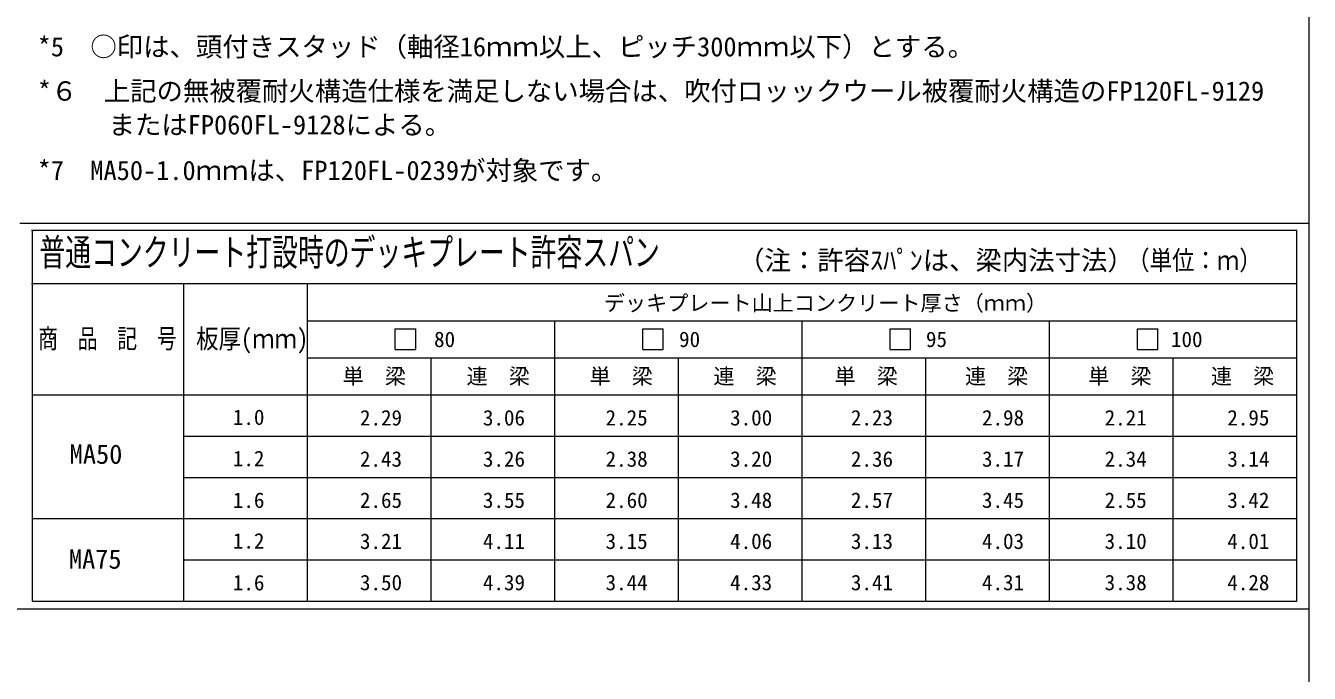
# Model space of a CAD drawing. Units: millimetres, scale not verified. Extents: x -2848 to 2848, y -2045 to 2045.
# Drawn here: x 1291 to 2848, y 433 to 1218 of the extents above; entities that cross this region are included whole.
import ezdxf
from ezdxf.enums import TextEntityAlignment as Align

# ---------------------------------------------------------------- set-up
doc = ezdxf.new("R2010")
doc.units = ezdxf.units.MM
doc.header["$LTSCALE"] = 8
doc.linetypes.add('DASHED3', pattern=[4, 3, -1])
for name, color, linetype, lineweight in [('0-0_特記', 4, 'Continuous', 9), ('0-4_16', 7, 'Continuous', 18), ('0-6_48', 6, 'Continuous', 18), ('0-D_Layer3', 4, 'DASHED3', 9)]:
    doc.layers.add(name, color=color, linetype=linetype, lineweight=lineweight)
doc.styles.add('ＭＳ ゴシック', font='')
doc.styles.get('ＭＳ ゴシック').set_extended_font_data('MS Gothic')

msp = doc.modelspace()

# ---------------------------------------------------------------- linework, layer by layer
at = {"layer": '0-0_特記', "color": 2, "lineweight": 18}
for p, q in [((1284.224, 978.582), (2848.301, 978.582)), ((-1313.403, 510.846), (2848.301, 510.846))]:
    msp.add_line(p, q, dxfattribs=at)
at = {"layer": '0-0_特記'}
for p, q in [((1739.668, 825.322), (1739.668, 850.322)), ((1739.668, 850.322), (1764.668, 850.322)), ((1764.668, 825.322), (1764.668, 850.322)), ((2039.718, 825.322), (2039.718, 850.322)), ((2039.718, 850.322), (2064.718, 850.322)), ((2064.718, 825.322), (2064.718, 850.322)), ((2339.718, 825.322), (2339.718, 850.322)), ((2339.718, 850.322), (2364.718, 850.322)), ((2364.718, 825.322), (2364.718, 850.322)), ((2639.718, 825.322), (2639.718, 850.322)), ((2639.718, 850.322), (2664.718, 850.322)), ((2664.718, 825.322), (2664.718, 850.322)), ((1739.668, 825.322), (1764.668, 825.322)), ((2039.718, 825.322), (2064.718, 825.322)), ((2339.718, 825.322), (2364.718, 825.322)), ((2639.718, 825.322), (2664.718, 825.322))]:
    msp.add_line(p, q, dxfattribs=at)
at = {"layer": '0-4_16'}
for p, q in [((2848.301, -2044.544), (2848.301, 2044.544)), ((1298.438, 970.322), (2833.301, 970.322)), ((1299.224, 970.322), (1299.224, 520.322)), ((2833.301, 520.322), (2833.301, 970.322)), ((1298.438, 905.322), (2833.301, 905.322)), ((1483.301, 520.322), (1483.301, 905.322)), ((1633.301, 520.322), (1633.301, 905.322)), ((1783.301, 904.816), (1783.301, 905.322)), ((1933.301, 904.816), (1933.301, 905.322)), ((1933.301, 520.322), (1933.301, 860.322)), ((2233.301, 520.322), (2233.301, 860.322)), ((2533.301, 520.322), (2533.301, 860.322)), ((1783.301, 520.322), (1783.301, 815.322)), ((2083.301, 520.322), (2083.301, 815.322)), ((2383.301, 520.322), (2383.301, 815.322)), ((2683.301, 520.322), (2683.301, 815.322)), ((1299.224, 770.322), (2833.301, 770.322)), ((1483.301, 720.322), (2833.301, 720.322)), ((1483.301, 670.322), (2833.301, 670.322)), ((1299.224, 620.322), (2833.301, 620.322)), ((1483.301, 570.322), (2833.301, 570.322)), ((1299.224, 520.322), (2833.301, 520.322))]:
    msp.add_line(p, q, dxfattribs=at)
at = {"layer": '0-D_Layer3', "linetype": 'Continuous'}
for p, q in [((1633.301, 905.322), (2833.301, 905.322)), ((1633.301, 860.322), (2833.301, 860.322)), ((1633.301, 815.322), (2833.301, 815.322))]:
    msp.add_line(p, q, dxfattribs=at)

# ---------------------------------------------------------------- texts
at = {"layer": '0-0_特記', "color": 7, "style": 'ＭＳ ゴシック'}
for s, height, p in [('*5\u3000○印は、頭付きスタッド（軸径16ｍｍ以上、ピッチ300ｍｍ以下）とする。', 23.46, (1305.897, 1173.886)), ('*６\u3000上記の無被覆耐火構造仕様を満足しない場合は、吹付ロッックウール被覆耐火構造のFP120FL-9129', 23.46, (1306.114, 1120.15)), ('またはFP060FL-9128による。', 23.46, (1391.894, 1079.183)), ('*7\u3000MA50-1.0ｍｍは、FP120FL-0239が対象です。', 23.46, (1305.897, 1023.886)), ('（注：許容ｽﾊﾟﾝは、梁内法寸法）', 23.46, (2155.441, 914.844)), ('デッキプレート山上コンクリート厚さ（ｍｍ）', 18.77, (1992.634, 866.77)), ('80', 18.77, (1786.69, 822.774)), ('90', 18.77, (2083.864, 822.774)), ('95', 18.77, (2383.298, 822.774)), ('100', 18.77, (2680.472, 822.774)), ('単\u3000梁', 18.77, (1675.826, 777.992)), ('連\u3000梁', 18.77, (1826.108, 777.992)), ('単\u3000梁', 18.77, (1975.26, 777.992)), ('連\u3000梁', 18.77, (2125.542, 777.992)), ('単\u3000梁', 18.77, (2272.434, 777.992)), ('連\u3000梁', 18.77, (2430.625, 777.992)), ('単\u3000梁', 18.77, (2580.204, 777.992)), ('連\u3000梁', 18.77, (2728.929, 777.992)), ('1.0', 18.77, (1542.634, 728.314)), ('2.29', 18.77, (1696.778, 727.682)), ('3.06', 18.77, (1845.93, 727.682)), ('2.25', 18.77, (1994.71, 727.682)), ('3.00', 18.77, (2145.761, 727.682)), ('2.23', 18.77, (2292.269, 727.682)), ('2.98', 18.77, (2451.27, 727.682)), ('2.21', 18.77, (2600.05, 727.682)), ('2.95', 18.77, (2748.83, 727.682)), ('MA50', 23.46, (1344.763, 679.768)), ('1.2', 18.77, (1542.634, 678.314)), ('2.43', 18.77, (1696.778, 677.682)), ('3.26', 18.77, (1845.93, 677.682)), ('2.38', 18.77, (1994.71, 677.682)), ('3.20', 18.77, (2145.761, 677.682)), ('2.36', 18.77, (2292.269, 677.682)), ('3.17', 18.77, (2451.27, 677.682)), ('2.34', 18.77, (2600.05, 677.682)), ('3.14', 18.77, (2748.83, 677.682)), ('1.6', 18.77, (1542.634, 627.697)), ('2.65', 18.77, (1696.778, 627.722)), ('3.55', 18.77, (1845.93, 627.722)), ('2.60', 18.77, (1994.71, 627.722)), ('3.48', 18.77, (2145.761, 627.722)), ('2.57', 18.77, (2292.269, 627.722)), ('3.45', 18.77, (2451.27, 627.722)), ('2.55', 18.77, (2600.05, 627.722)), ('3.42', 18.77, (2748.83, 627.722)), ('1.2', 18.77, (1542.634, 578.374)), ('3.21', 18.77, (1696.778, 577.93)), ('4.11', 18.77, (1845.93, 577.93)), ('3.15', 18.77, (1994.71, 577.93)), ('4.06', 18.77, (2145.761, 577.93)), ('3.13', 18.77, (2292.269, 577.93)), ('4.03', 18.77, (2451.27, 577.93)), ('3.10', 18.77, (2600.05, 577.93)), ('4.01', 18.77, (2748.83, 577.93)), ('MA75', 23.46, (1343.819, 552.611)), ('1.6', 18.77, (1542.634, 527.686)), ('3.50', 18.77, (1696.778, 527.849)), ('4.39', 18.77, (1845.93, 527.849)), ('3.44', 18.77, (1994.71, 527.849)), ('4.33', 18.77, (2145.761, 527.849)), ('3.41', 18.77, (2292.269, 527.849)), ('4.31', 18.77, (2451.27, 527.849)), ('3.38', 18.77, (2600.05, 527.849)), ('4.28', 18.77, (2748.83, 527.849))]:
    msp.add_text(s, height=height, dxfattribs=at).set_placement(p, align=Align.BOTTOM_LEFT)
for s, width, p in [('（単位：ｍ）', 0.85, (2627.354, 914.882)), ('商\u3000品\u3000記\u3000号', 0.75, (1306.458, 819.96)), ('板厚(ｍｍ)', 0.85, (1498.035, 819.761))]:
    msp.add_text(s, height=23.46, dxfattribs=dict(at, width=width)).set_placement(p, align=Align.BOTTOM_LEFT)
at = {"layer": '0-6_48', "color": 7, "style": 'ＭＳ ゴシック', "width": 0.7}
msp.add_text('普通コンクリート打設時のデッキプレート許容スパン', height=32.84, dxfattribs=at).set_placement((1307.999, 917.142), align=Align.BOTTOM_LEFT)

doc.saveas('drawing.dxf')
